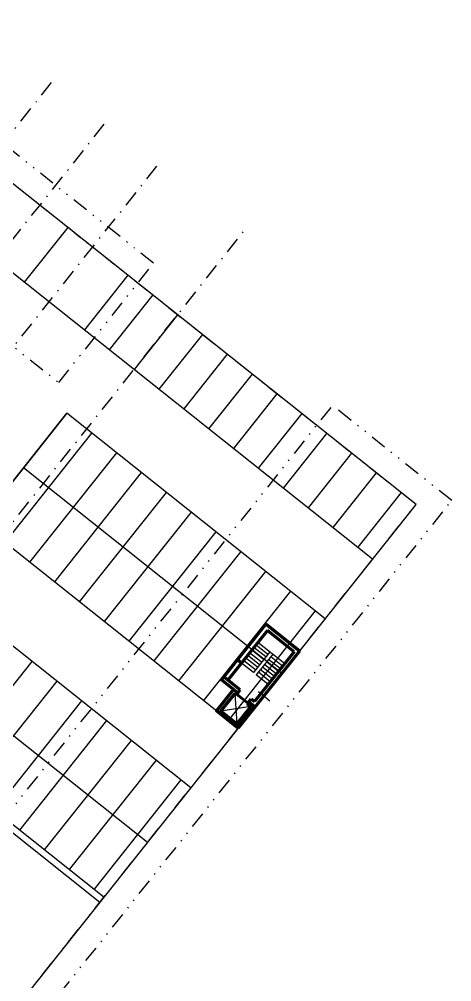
# Model space of a CAD drawing. Header units: metres. Extents: x -664657 to -643449, y -1076720 to -1062383.
# Drawn here: x -657576.6 to -657542.5, y -1068056.2 to -1067980.5 of the extents above; entities that cross this region are included whole.
import ezdxf

# ---------------------------------------------------------------- set-up
doc = ezdxf.new("R2010")
doc.units = ezdxf.units.M
doc.header["$LTSCALE"] = 0.1
doc.linetypes.add('DASHDOT', pattern=[25.4, 12.7, -6.35, 0, -6.35])
doc.linetypes.add('DIVIDE', pattern=[31.75, 12.7, -6.35, 0, -6.35, 0, -6.35])
for name, color, linetype in [('AA_THER_popis', 6, 'Continuous'), ('AA_THER_slabá', 4, 'Continuous'), ('AA_THER_čerchovaná', 84, 'DIVIDE')]:
    doc.layers.add(name, color=color, linetype=linetype)
doc.layers.add('AA_THER_silná', color=1, linetype='Continuous', lineweight=70)

msp = doc.modelspace()

# ---------------------------------------------------------------- linework, layer by layer
at = {"layer": 'AA_THER_popis'}
msp.add_line((-657557.756, -1068033.4), (-657556.857, -1068034.115), dxfattribs=at)
at = {"layer": 'AA_THER_silná'}
for p, q in [((-657557.192, -1068028.097), (-657560.49, -1068032.245)), ((-657557.065, -1068028.58), (-657560.177, -1068032.494)), ((-657554.53, -1068030.212), (-657557.192, -1068028.097)), ((-657554.952, -1068030.261), (-657557.065, -1068028.58)), ((-657554.952, -1068030.261), (-657558.064, -1068034.174)), ((-657554.53, -1068030.212), (-657558.015, -1068034.596)), ((-657559.107, -1068031.148), (-657559.42, -1068030.899)), ((-657560.49, -1068032.245), (-657560.677, -1068032.48)), ((-657559.385, -1068033.507), (-657560.677, -1068032.48)), ((-657559.199, -1068033.272), (-657560.49, -1068032.245)), ((-657559.738, -1068033.227), (-657561.076, -1068034.91)), ((-657559.385, -1068033.507), (-657559.199, -1068033.272)), ((-657559.51, -1068033.663), (-657559.385, -1068033.507)), ((-657558.524, -1068034.191), (-657558.338, -1068033.957)), ((-657558.338, -1068033.957), (-657558.064, -1068034.174)), ((-657558.015, -1068034.596), (-657559.354, -1068036.279)), ((-657558.649, -1068034.348), (-657558.524, -1068034.191)), ((-657558.094, -1068034.534), (-657558.015, -1068034.596)), ((-657559.354, -1068036.279), (-657559.432, -1068036.217))]:
    msp.add_line(p, q, dxfattribs=at)
for points in [[(-657558.524, -1068034.191), (-657558.094, -1068034.534), (-657559.432, -1068036.217), (-657561.076, -1068034.91), (-657559.738, -1068033.227), (-657559.738, -1068033.227)], [(-657558.649, -1068034.348), (-657558.375, -1068034.566), (-657559.464, -1068035.936), (-657560.716, -1068034.94), (-657559.627, -1068033.57), (-657559.51, -1068033.663)]]:
    msp.add_lwpolyline(points, dxfattribs=at)
at = {"layer": 'AA_THER_slabá'}
for p, q in [((-657545.351, -1068018.667), (-657592.316, -1067981.327)), ((-657548.774, -1068022.972), (-657587.911, -1067991.855)), ((-657572.786, -1067996.854), (-657576.209, -1068001.159)), ((-657568.05, -1068000.619), (-657571.473, -1068004.924)), ((-657566.094, -1068002.175), (-657569.516, -1068006.48)), ((-657564.137, -1068003.731), (-657567.56, -1068008.036)), ((-657562.18, -1068005.287), (-657565.603, -1068009.592)), ((-657560.223, -1068006.843), (-657563.646, -1068011.148)), ((-657558.266, -1068008.398), (-657561.689, -1068012.703)), ((-657556.309, -1068009.954), (-657559.732, -1068014.259)), ((-657572.859, -1068011.488), (-657579.705, -1068020.098)), ((-657579.705, -1068020.098), (-657572.859, -1068011.488)), ((-657552.508, -1068027.669), (-657572.859, -1068011.488)), ((-657554.352, -1068011.51), (-657557.775, -1068015.815)), ((-657570.902, -1068013.044), (-657577.748, -1068021.654)), ((-657552.396, -1068013.066), (-657555.818, -1068017.371)), ((-657568.945, -1068014.599), (-657575.791, -1068023.21)), ((-657550.439, -1068014.622), (-657553.862, -1068018.927)), ((-657555.931, -1068031.974), (-657576.282, -1068015.793)), ((-657566.989, -1068016.155), (-657573.834, -1068024.765)), ((-657548.482, -1068016.178), (-657551.905, -1068020.483)), ((-657565.032, -1068017.711), (-657571.877, -1068026.321)), ((-657546.525, -1068017.733), (-657549.948, -1068022.039)), ((-657577.713, -1068059.37), (-657545.351, -1068018.667)), ((-657563.075, -1068019.267), (-657569.921, -1068027.877)), ((-657559.354, -1068036.279), (-657579.705, -1068020.098)), ((-657561.118, -1068020.823), (-657567.964, -1068029.433)), ((-657559.161, -1068022.379), (-657566.007, -1068030.989)), ((-657557.204, -1068023.935), (-657564.05, -1068032.545)), ((-657563.088, -1068040.975), (-657583.439, -1068024.794)), ((-657555.247, -1068025.49), (-657562.093, -1068034.101)), ((-657553.291, -1068027.046), (-657560.136, -1068035.656)), ((-657566.51, -1068045.28), (-657586.862, -1068029.099)), ((-657555.699, -1068031.2), (-657557.812, -1068029.52)), ((-657557.52, -1068031.08), (-657558.459, -1068030.334)), ((-657557.358, -1068030.877), (-657558.298, -1068030.13)), ((-657556.873, -1068030.266), (-657558.167, -1068031.895)), ((-657557.196, -1068030.673), (-657558.136, -1068029.927)), ((-657557.035, -1068030.47), (-657557.974, -1068029.723)), ((-657575.612, -1068031.018), (-657582.457, -1068039.628)), ((-657558.005, -1068031.691), (-657558.945, -1068030.944)), ((-657557.844, -1068031.487), (-657558.783, -1068030.741)), ((-657557.682, -1068031.284), (-657558.621, -1068030.537)), ((-657556.638, -1068030.453), (-657557.932, -1068032.081)), ((-657556.184, -1068031.81), (-657557.123, -1068031.064)), ((-657556.022, -1068031.607), (-657556.962, -1068030.86)), ((-657555.861, -1068031.403), (-657556.8, -1068030.657)), ((-657558.167, -1068031.895), (-657559.107, -1068031.148)), ((-657556.67, -1068032.421), (-657557.609, -1068031.674)), ((-657556.508, -1068032.217), (-657557.447, -1068031.471)), ((-657556.346, -1068032.014), (-657557.285, -1068031.267)), ((-657573.655, -1068032.574), (-657580.5, -1068041.184)), ((-657556.993, -1068032.828), (-657557.932, -1068032.081)), ((-657556.831, -1068032.625), (-657557.771, -1068031.878)), ((-657591.379, -1068033.174), (-657570.245, -1068049.977)), ((-657569.933, -1068049.585), (-657590.285, -1068033.405)), ((-657559.627, -1068033.57), (-657559.464, -1068035.936)), ((-657558.649, -1068034.348), (-657559.51, -1068033.663)), ((-657558.587, -1068034.27), (-657559.448, -1068033.585)), ((-657571.698, -1068034.129), (-657578.544, -1068042.74)), ((-657558.375, -1068034.566), (-657560.716, -1068034.94)), ((-657569.741, -1068035.685), (-657576.587, -1068044.296)), ((-657567.784, -1068037.241), (-657574.63, -1068045.851)), ((-657565.827, -1068038.797), (-657572.673, -1068047.407)), ((-657563.87, -1068040.353), (-657570.716, -1068048.963))]:
    msp.add_line(p, q, dxfattribs=at)
at = {"layer": 'AA_THER_čerchovaná', "color": 6, "linetype": 'DASHDOT'}
for p, q in [((-657606.065, -1068025.694), (-657573.926, -1067985.273)), ((-657601.916, -1068028.993), (-657569.778, -1067988.571)), ((-657597.768, -1068032.291), (-657565.629, -1067991.87)), ((-657581.562, -1068025.648), (-657558.937, -1067997.191))]:
    msp.add_line(p, q, dxfattribs=at)
at = {"layer": 'AA_THER_čerchovaná'}
for p, q in [((-657609.548, -1068083.343), (-657551.934, -1068010.878)), ((-657542.541, -1068018.346), (-657551.934, -1068010.878)), ((-657598.654, -1068088.922), (-657542.541, -1068018.346))]:
    msp.add_line(p, q, dxfattribs=at)
for points in [[(-657566.023, -1067999.676), (-657597.333, -1067974.782), (-657604.801, -1067984.175), (-657573.491, -1068009.069)], [(-657652.404, -1068056.902), (-657597.93, -1068084.799), (-657545.351, -1068018.667), (-657592.316, -1067981.327)]]:
    msp.add_lwpolyline(points, close=True, dxfattribs=at)

doc.saveas('drawing.dxf')
